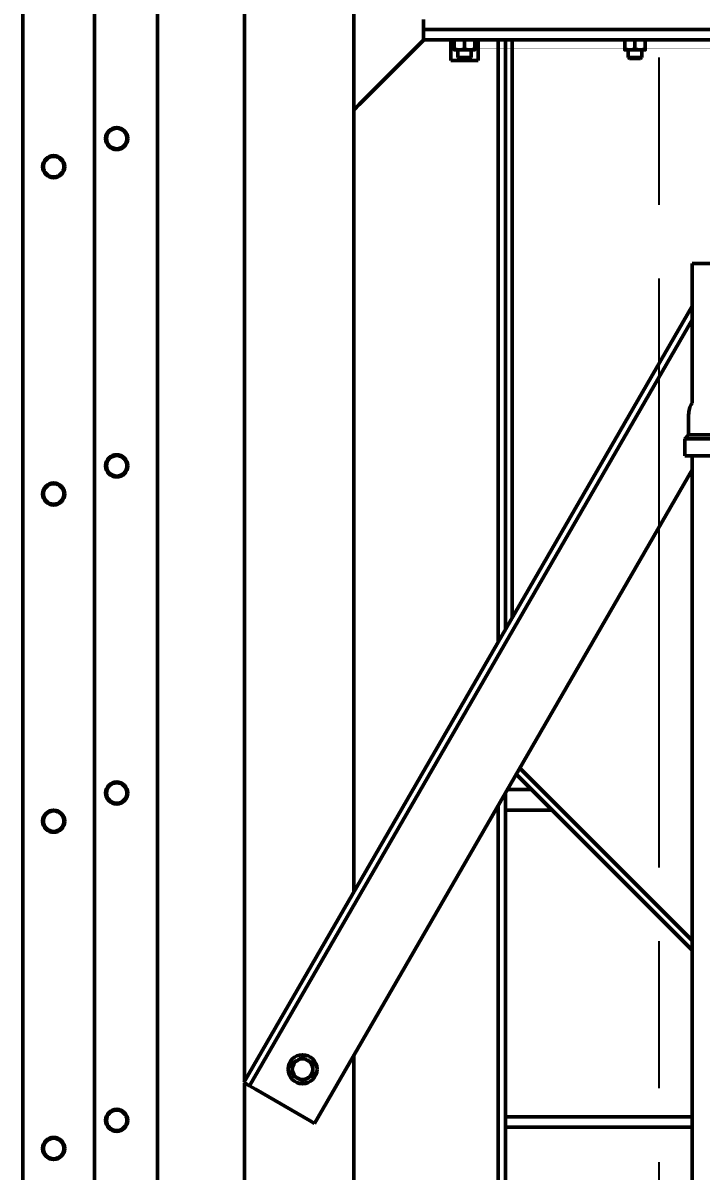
# Model space of a CAD drawing. Header units: inches. Extents: x 11 to 1621, y 11 to 1332.
# Drawn here: x 1144.51 to 1169.37, y 308.22 to 350.31 of the extents above; entities that cross this region are included whole.
import ezdxf

# ---------------------------------------------------------------- set-up
doc = ezdxf.new("R2010")
doc.units = ezdxf.units.IN
doc.header["$LTSCALE"] = 48
doc.header["$MEASUREMENT"] = 0
doc.linetypes.add('CHAIN', pattern=[0.7087, 0.4724, -0.0591, 0.1181, -0.0591])
for name, color, linetype, lineweight in [('Centerline (ANSI)', 7, 'Continuous', 25), ('Dimension (ANSI)', 7, 'Continuous', 25), ('Visible (ANSI)', 7, 'Continuous', 50)]:
    doc.layers.add(name, color=color, linetype=linetype, lineweight=lineweight)
doc.styles.add('Dimension Text', font='tahoma.ttf')
doc.dimstyles.new('ELC FT', dxfattribs={"dimscale": 48, "dimtxt": 0.12, "dimasz": 0.098425, "dimexe": 0.05, "dimexo": 0.1, "dimgap": 0.031496, "dimtad": 1, "dimdec": 5, "dimzin": 3, "dimdsep": 46, "dimlunit": 4, "dimtxsty": 'Dimension Text', "dimcen": 0.09, "dimdle": 0.5, "dimclrd": 5, "dimclre": 5, "dimclrt": 256, "dimadec": 1, "dimazin": 3, "dimtfac": 0.833333, "dimtofl": 0, "dimtmove": 0, "dimatfit": 3, "dimfxl": 0, "dimfrac": 2, "dimtolj": 1, "dimtzin": 0, "dimlwd": 25, "dimlwe": 25, "dimarcsym": 0})

# ---------------------------------------------------------------- blocks, each defined once
blk = doc.blocks.new('*D32')
at = {"layer": 'Defpoints', "color": 0, "linetype": 'Continuous', "transparency": 16777216}
for p in [(1009.144, 460.889), (1167.944, 460.889), (1018.545, 291.451)]:
    blk.add_point(p, dxfattribs=at)
at = {"layer": 'Dimension (ANSI)', "color": 5, "linetype": 'Continuous', "lineweight": 25, "transparency": 16777216}
for p, q in [((1163.144, 460.889), (1006.744, 460.889)), ((1009.144, 296.176), (1009.144, 456.165)), ((1013.745, 291.451), (1006.744, 291.451))]:
    blk.add_line(p, q, dxfattribs=at)
at = {"layer": 'Dimension (ANSI)', "color": 5, "linetype": 'Continuous', "transparency": 16777216}
for points in [[(1008.356, 456.165), (1009.931, 456.165), (1009.144, 460.889)], [(1008.356, 296.176), (1009.931, 296.176), (1009.144, 291.451)]]:
    blk.add_solid(points, dxfattribs=at)
at = {"layer": 'Dimension (ANSI)', "linetype": 'Continuous', "lineweight": 25, "transparency": 16777216, "insert": (1003.996, 376.17), "char_height": 5.76, "attachment_point": 5, "rotation": 90, "style": 'Dimension Text'}
blk.add_mtext('\\A1;14\'-1 7/16"', dxfattribs=at)
blk = doc.blocks.new('*D33')
at = {"layer": 'Defpoints', "color": 0, "linetype": 'Continuous', "transparency": 16777216}
for p in [(1136.719, 358.38), (1150.497, 358.38), (1136.719, 291.451)]:
    blk.add_point(p, dxfattribs=at)
at = {"layer": 'Dimension (ANSI)', "color": 5, "linetype": 'Continuous', "lineweight": 25, "transparency": 16777216}
for p, q in [((1145.697, 358.38), (1134.319, 358.38)), ((1136.719, 296.176), (1136.719, 353.656))]:
    blk.add_line(p, q, dxfattribs=at)
at = {"layer": 'Dimension (ANSI)', "color": 5, "linetype": 'Continuous', "transparency": 16777216}
for points in [[(1135.931, 353.656), (1137.506, 353.656), (1136.719, 358.38)], [(1135.931, 296.176), (1137.506, 296.176), (1136.719, 291.451)]]:
    blk.add_solid(points, dxfattribs=at)
at = {"layer": 'Dimension (ANSI)', "linetype": 'Continuous', "lineweight": 25, "transparency": 16777216, "insert": (1131.571, 324.916), "char_height": 5.76, "attachment_point": 5, "rotation": 90, "style": 'Dimension Text'}
blk.add_mtext('\\A1;5\'-6 15/16"', dxfattribs=at)
blk = doc.blocks.new('*D51')
at = {"layer": 'Defpoints', "color": 0, "linetype": 'Continuous', "transparency": 16777216}
for p in [(1146.447, 546.451), (994.545, 291.451), (1018.545, 291.451)]:
    blk.add_point(p, dxfattribs=at)
at = {"layer": 'Dimension (ANSI)', "color": 5, "linetype": 'Continuous', "lineweight": 25, "transparency": 16777216}
for p, q in [((1141.647, 546.451), (992.145, 546.451)), ((994.545, 541.727), (994.545, 296.176)), ((1013.745, 291.451), (992.145, 291.451))]:
    blk.add_line(p, q, dxfattribs=at)
at = {"layer": 'Dimension (ANSI)', "color": 5, "linetype": 'Continuous', "transparency": 16777216}
for points in [[(993.758, 541.727), (995.333, 541.727), (994.545, 546.451)], [(993.758, 296.176), (995.333, 296.176), (994.545, 291.451)]]:
    blk.add_solid(points, dxfattribs=at)
at = {"layer": 'Dimension (ANSI)', "linetype": 'Continuous', "lineweight": 25, "transparency": 16777216, "insert": (990.034, 418.951), "char_height": 5.76, "attachment_point": 5, "rotation": 90, "style": 'Dimension Text'}
blk.add_mtext('\\A1;21\'-3"', dxfattribs=at)

msp = doc.modelspace()

# ---------------------------------------------------------------- linework, layer by layer
at = {"layer": 'Centerline (ANSI)', "linetype": 'CHAIN', "ltscale": 0.952448}
msp.add_line((1167.836979, 286.951101), (1167.836979, 506.511101), dxfattribs=at)
at = {"layer": 'Visible (ANSI)'}
for p, q in [((1144.509479, 294.451101), (1144.509479, 370.412161)), ((1147.134479, 294.451101), (1147.134479, 361.951101)), ((1149.446979, 361.951101), (1149.446979, 303.316653)), ((1152.634479, 311.520493), (1152.634479, 359.951101)), ((1156.634479, 318.448696), (1156.634479, 359.951101)), ((1159.196979, 350.444174), (1159.196979, 350.069174)), ((1159.196979, 350.069174), (1174.890571, 350.069174)), ((1159.196979, 350.069174), (1159.196979, 349.694174)), ((1159.196979, 350.069174), (1174.890571, 350.069174)), ((1159.206979, 349.694174), (1156.831979, 347.319174)), ((1159.196979, 349.694174), (1174.674064, 349.694174)), ((1160.196979, 348.944174), (1160.196979, 349.694174)), ((1160.321979, 349.694174), (1160.321979, 349.361667)), ((1160.696979, 349.694174), (1160.696979, 349.361667)), ((1161.071979, 349.694174), (1161.071979, 349.361667)), ((1161.196979, 349.694174), (1161.196979, 348.944174)), ((1161.936979, 327.632896), (1161.936979, 349.694174)), ((1162.196979, 328.083229), (1162.196979, 349.694174)), ((1162.446979, 349.694174), (1162.446979, 328.516242)), ((1166.571979, 349.694174), (1166.571979, 349.361667)), ((1166.946979, 349.694174), (1166.946979, 349.361667)), ((1167.321979, 349.694174), (1167.321979, 349.361667)), ((1160.321979, 349.328174), (1160.509479, 349.328174)), ((1160.446979, 349.328174), (1160.446979, 349.052945)), ((1160.446979, 349.052945), (1160.946979, 349.052945)), ((1160.494168, 349.007174), (1160.446979, 349.052945)), ((1160.899791, 349.007174), (1160.494168, 349.007174)), ((1160.509479, 349.328174), (1160.884479, 349.328174)), ((1160.884479, 349.328174), (1161.071979, 349.328174)), ((1160.899791, 349.007174), (1160.946979, 349.052945)), ((1160.946979, 349.328174), (1160.946979, 349.052945)), ((1166.571979, 349.328174), (1166.759479, 349.328174)), ((1166.696979, 349.328174), (1166.696979, 349.052945)), ((1166.696979, 349.052945), (1167.196979, 349.052945)), ((1166.744168, 349.007174), (1166.696979, 349.052945)), ((1167.149791, 349.007174), (1166.744168, 349.007174)), ((1166.759479, 349.328174), (1167.134479, 349.328174)), ((1167.134479, 349.328174), (1167.321979, 349.328174)), ((1167.149791, 349.007174), (1167.196979, 349.052945)), ((1167.196979, 349.328174), (1167.196979, 349.052945)), ((1161.196979, 348.944174), (1160.196979, 348.944174)), ((1156.831979, 347.319174), (1156.634479, 347.121674)), ((1170.354479, 341.490962), (1169.039479, 341.490962)), ((1169.039479, 341.490962), (1169.039479, 336.37124)), ((1169.039479, 339.934786), (1152.602188, 311.464563)), ((1152.818695, 311.339563), (1169.039479, 339.434786)), ((1168.913386, 335.944962), (1168.913386, 335.208243)), ((1168.913386, 335.208243), (1168.775104, 335.069962)), ((1170.433698, 335.208243), (1168.913386, 335.208243)), ((1168.775104, 335.069962), (1170.571979, 335.069962)), ((1168.775104, 335.069962), (1168.775104, 334.444962)), ((1168.775104, 334.444962), (1170.618854, 334.444962)), ((1169.039479, 334.444962), (1169.039479, 303.115962)), ((1155.200264, 309.964563), (1169.039479, 333.934786)), ((1162.721826, 322.992289), (1169.039479, 316.674635)), ((1169.039479, 316.321082), (1162.592416, 322.768145)), ((1162.196979, 292.442735), (1162.196979, 322.083229)), ((1163.159461, 322.201101), (1162.265033, 322.201101)), ((1161.936979, 292.442735), (1161.936979, 321.632896)), ((1163.448332, 321.451101), (1162.196979, 321.451101)), ((1163.448332, 321.451101), (1163.909461, 321.451101)), ((1156.634479, 291.951101), (1156.634479, 312.448696)), ((1152.602188, 311.464563), (1152.656315, 311.433313)), ((1152.634479, 291.951101), (1152.634479, 311.445919)), ((1152.818695, 311.339563), (1152.656315, 311.433313)), ((1152.818695, 311.339563), (1153.035201, 311.214563)), ((1153.035201, 311.214563), (1155.037885, 310.058313)), ((1155.200264, 309.964563), (1155.037885, 310.058313)), ((1169.039479, 310.201101), (1162.196979, 310.201101)), ((1169.039479, 309.826101), (1162.196979, 309.826101))]:
    msp.add_line(p, q, dxfattribs=at)
for centre, radius in [((1147.946979, 346.076101), 0.40625), ((1147.946979, 346.076101), 0.375), ((1145.634479, 345.044851), 0.40625), ((1145.634479, 345.044851), 0.375), ((1147.946979, 334.076101), 0.40625), ((1147.946979, 334.076101), 0.375), ((1145.634479, 333.044851), 0.40625), ((1145.634479, 333.044851), 0.375), ((1147.946979, 322.076101), 0.40625), ((1147.946979, 322.076101), 0.375), ((1145.634479, 321.044851), 0.40625), ((1145.634479, 321.044851), 0.375), ((1154.759479, 311.951101), 0.5315), ((1147.946979, 310.076101), 0.40625), ((1147.946979, 310.076101), 0.375), ((1145.634479, 309.044851), 0.40625), ((1145.634479, 309.044851), 0.375)]:
    msp.add_circle(centre, radius, dxfattribs=at)
for centre, radius, start, end in [((1169.696979, 335.944962), 0.783594, 147.0433868, 180), ((1154.759479, 311.951101), 0.375, 120, 180), ((1154.759479, 311.951101), 0.375, 180, 240), ((1154.759479, 311.951101), 0.375, 60, 120), ((1154.759479, 311.951101), 0.375, 0, 60), ((1154.759479, 311.951101), 0.375, 300, 0), ((1154.759479, 311.951101), 0.375, 240, 300)]:
    msp.add_arc(centre, radius, start, end, dxfattribs=at)
for points in [[(1160.321979, 349.361667), (1160.42246, 349.328174), (1160.509479, 349.328174)], [(1160.321979, 349.328174), (1160.321979, 349.328174), (1160.321979, 349.361667)], [(1160.509479, 349.328174), (1160.596499, 349.328174), (1160.696979, 349.361667)], [(1160.696979, 349.361667), (1160.79746, 349.328174), (1160.884479, 349.328174)], [(1160.884479, 349.328174), (1160.971499, 349.328174), (1161.071979, 349.361667)], [(1161.071979, 349.361667), (1161.071979, 349.328174), (1161.071979, 349.328174)], [(1166.571979, 349.328174), (1166.571979, 349.328174), (1166.571979, 349.361667)], [(1166.571979, 349.361667), (1166.67246, 349.328174), (1166.759479, 349.328174)], [(1166.759479, 349.328174), (1166.846499, 349.328174), (1166.946979, 349.361667)], [(1166.946979, 349.361667), (1167.04746, 349.328174), (1167.134479, 349.328174)], [(1167.134479, 349.328174), (1167.221499, 349.328174), (1167.321979, 349.361667)], [(1167.321979, 349.361667), (1167.321979, 349.328174), (1167.321979, 349.328174)], [(1154.571979, 312.27586), (1154.658999, 312.326101), (1154.759479, 312.384114)], [(1154.759479, 312.384114), (1154.85996, 312.326101), (1154.946979, 312.27586)], [(1154.384479, 312.167607), (1154.48496, 312.22562), (1154.571979, 312.27586)], [(1154.384479, 311.951101), (1154.384479, 312.051582), (1154.384479, 312.167607)], [(1154.384479, 311.734595), (1154.384479, 311.85062), (1154.384479, 311.951101)], [(1154.946979, 312.27586), (1155.033999, 312.22562), (1155.134479, 312.167607)], [(1155.134479, 312.167607), (1155.134479, 312.051582), (1155.134479, 311.951101)], [(1155.134479, 311.951101), (1155.134479, 311.85062), (1155.134479, 311.734595)], [(1154.571979, 311.626341), (1154.48496, 311.676582), (1154.384479, 311.734595)], [(1154.759479, 311.518088), (1154.658999, 311.576101), (1154.571979, 311.626341)], [(1154.946979, 311.626341), (1154.85996, 311.576101), (1154.759479, 311.518088)], [(1155.134479, 311.734595), (1155.033999, 311.676582), (1154.946979, 311.626341)]]:
    msp.add_rational_spline(points, [1, 1.0379548493, 1], degree=2, dxfattribs=at)

# ---------------------------------------------------------------- dimensions: what is measured, and where the dimension line sits
at = {"layer": 'Dimension (ANSI)', "color": 5, "linetype": 'Continuous', "lineweight": 25, "true_color": 0x0000ff}
for base, p1, p2, override, picture, middle in [((994.545281, 291.451101), (1146.446979, 546.451101), (1018.545281, 291.451101), {"dimgap": 0.031496, "dimdec": 5, "dimlfac": 1, "dimtol": 0, "dimlim": 0, "dimtp": 0, "dimtm": 0, "dimtdec": 2, "dimatfit": 1}, '*D51', (994.545281, 418.951101)), ((1009.143755, 460.889261), (1018.545281, 291.451101), (1167.944479, 460.889261), {"dimgap": 0.031496, "dimdec": 5, "dimlfac": 1, "dimtol": 0, "dimlim": 0, "dimtp": 0, "dimtm": 0, "dimtdec": 2, "dimatfit": 1}, '*D32', (1009.143755, 376.170181)), ((1136.718594, 358.380235), (1136.718594, 291.451101), (1150.49666, 358.380235), {"dimgap": 0.031496, "dimdec": 5, "dimlfac": 1, "dimse1": 1, "dimtol": 0, "dimlim": 0, "dimtp": 0, "dimtm": 0, "dimtdec": 2, "dimatfit": 1}, '*D33', (1136.718594, 324.915668))]:
    dim = msp.add_linear_dim(base=base, p1=p1, p2=p2, angle=270, dimstyle='ELC FT', override=override, dxfattribs=at)
    dim.commit()
    dim.dimension.update_dxf_attribs({"geometry": picture, "text_midpoint": middle, "dimtype": 160})

doc.saveas('drawing.dxf')
